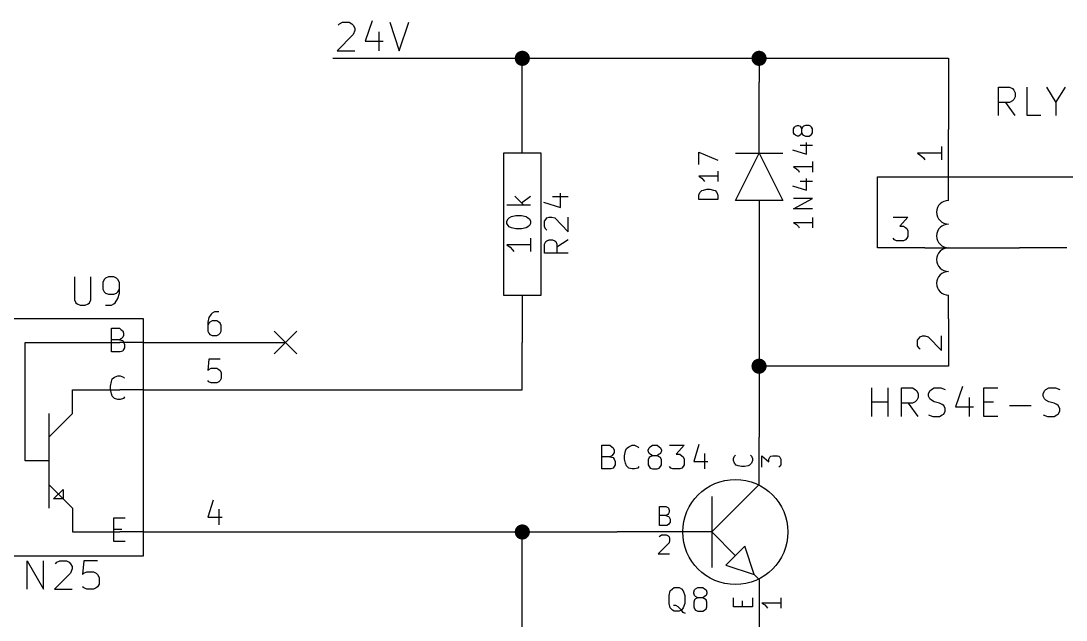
# Model space of a CAD drawing. Extents: x 4000 to 196000, y 4000 to 146000.
# Drawn here: x 151910 to 173985, y 17140 to 29790 of the extents above; entities that cross this region are included whole.
import ezdxf

# ---------------------------------------------------------------- set-up
doc = ezdxf.new("R2010")
doc.units = 0
doc.layers.add('BLACK', color=1, linetype='CONTINUOUS')

msp = doc.modelspace()

# ---------------------------------------------------------------- linework, layer by layer
at = {"layer": 'BLACK'}
for p, q in [((158610, 29700), (158640, 29730)), ((158640, 29730), (158700, 29760)), ((158700, 29760), (158840, 29760)), ((158840, 29760), (158900, 29730)), ((158900, 29730), (158930, 29700)), ((158930, 29700), (158960, 29640)), ((158960, 29590), (158930, 29500)), ((158960, 29640), (158960, 29590)), ((159330, 29790), (159180, 29360)), ((159700, 29760), (159900, 29160)), ((159900, 29160), (160100, 29760)), ((158930, 29500), (158590, 29160)), ((159180, 29360), (159560, 29360)), ((159470, 29560), (159470, 29160)), ((158590, 29160), (158960, 29160)), ((158500, 29000), (171500, 29000)), ((162500, 28000), (162500, 29000)), ((167500, 29000), (167500, 28500)), ((171500, 29000), (171500, 27500)), ((167500, 27000), (167500, 28500)), ((172560, 27790), (172560, 28390)), ((172560, 28390), (172790, 28390)), ((172790, 28390), (172850, 28360)), ((172850, 28360), (172880, 28330)), ((172880, 28330), (172910, 28270)), ((172910, 28270), (172910, 28190)), ((173160, 27790), (173160, 28390)), ((173570, 28390), (173770, 28070)), ((173770, 28070), (173970, 28390)), ((172790, 28070), (172560, 28070)), ((172910, 27790), (172710, 28070)), ((172850, 28100), (172790, 28070)), ((172880, 28130), (172850, 28100)), ((172910, 28190), (172880, 28130)), ((173770, 28070), (173770, 27790)), ((162500, 27000), (162500, 28000)), ((173450, 27790), (173160, 27790)), ((168230, 27510), (168250, 27550)), ((168230, 27430), (168230, 27510)), ((168250, 27390), (168230, 27430)), ((168250, 27550), (168270, 27570)), ((168270, 27380), (168250, 27390)), ((168270, 27570), (168310, 27580)), ((168310, 27360), (168270, 27380)), ((168310, 27580), (168330, 27580)), ((168330, 27580), (168370, 27570)), ((168370, 27380), (168330, 27360)), ((168370, 27570), (168380, 27550)), ((168380, 27390), (168370, 27380)), ((168380, 27550), (168400, 27510)), ((168400, 27430), (168380, 27390)), ((168420, 27550), (168400, 27510)), ((168400, 27510), (168400, 27430)), ((168400, 27430), (168420, 27390)), ((168440, 27570), (168420, 27550)), ((168420, 27390), (168440, 27380)), ((168480, 27580), (168440, 27570)), ((168440, 27380), (168480, 27360)), ((168560, 27580), (168480, 27580)), ((168590, 27570), (168560, 27580)), ((168560, 27360), (168590, 27380)), ((168610, 27550), (168590, 27570)), ((168590, 27380), (168610, 27390)), ((168630, 27510), (168610, 27550)), ((168610, 27390), (168630, 27430)), ((168630, 27430), (168630, 27510)), ((171500, 26500), (171500, 27500)), ((168330, 27360), (168310, 27360)), ((168370, 27170), (168630, 27170)), ((168480, 27360), (168560, 27360)), ((168500, 26980), (168500, 27220)), ((162100, 27000), (162100, 24000)), ((162900, 27000), (162100, 27000)), ((162900, 24000), (162900, 27000)), ((166230, 26760), (166230, 27020)), ((166230, 27020), (166630, 26850)), ((167000, 27000), (168000, 27000)), ((167000, 26000), (167500, 27000)), ((167500, 27000), (168000, 26000)), ((168210, 27070), (168500, 26980)), ((171350, 27000), (170850, 27000)), ((170850, 27000), (170920, 26950)), ((170920, 26950), (170970, 26900)), ((171350, 27140), (171350, 26860)), ((168630, 26820), (168630, 26600)), ((170970, 26900), (171000, 26860)), ((166630, 26510), (166230, 26510)), ((166230, 26510), (166290, 26470)), ((166630, 26620), (166630, 26400)), ((168630, 26710), (168230, 26710)), ((168230, 26710), (168290, 26670)), ((168290, 26670), (168330, 26630)), ((168330, 26630), (168350, 26600)), ((170000, 26500), (178000, 26500)), ((170000, 25000), (170000, 26500)), ((171500, 26000), (171500, 26500)), ((166290, 26470), (166330, 26430)), ((166330, 26430), (166350, 26400)), ((168210, 26310), (168500, 26220)), ((168370, 26410), (168630, 26410)), ((168500, 26220), (168500, 26460)), ((162340, 26090), (162530, 25900)), ((162480, 25950), (162670, 26090)), ((163140, 26080), (163470, 26080)), ((163310, 25850), (163310, 26150)), ((166230, 26110), (166250, 26170)), ((166230, 26020), (166230, 26110)), ((166250, 26170), (166290, 26210)), ((166290, 26210), (166330, 26220)), ((166330, 26220), (166400, 26240)), ((166400, 26240), (166460, 26240)), ((166460, 26240), (166540, 26220)), ((166540, 26220), (166570, 26210)), ((166570, 26210), (166610, 26170)), ((166610, 26170), (166630, 26110)), ((166630, 26110), (166630, 26020)), ((162670, 25900), (162170, 25900)), ((162950, 25960), (163310, 25850)), ((166630, 26020), (166230, 26020)), ((168000, 26000), (167000, 26000)), ((167500, 26000), (167500, 24500)), ((168230, 25820), (168630, 26040)), ((168630, 26040), (168230, 26040)), ((162170, 25560), (162200, 25610)), ((162200, 25610), (162220, 25630)), ((162220, 25630), (162270, 25660)), ((162270, 25660), (162360, 25680)), ((162360, 25680), (162480, 25680)), ((162480, 25680), (162580, 25660)), ((162580, 25660), (162620, 25630)), ((162620, 25630), (162650, 25610)), ((162650, 25610), (162670, 25560)), ((163000, 25600), (163020, 25630)), ((163020, 25630), (163070, 25650)), ((163070, 25650), (163120, 25650)), ((163120, 25650), (163190, 25630)), ((163190, 25630), (163470, 25340)), ((163470, 25340), (163470, 25650)), ((168630, 25820), (168230, 25820)), ((168630, 25640), (168630, 25420)), ((170330, 25650), (170640, 25650)), ((170640, 25650), (170470, 25460)), ((162170, 25510), (162170, 25560)), ((162200, 25470), (162170, 25510)), ((162220, 25440), (162200, 25470)), ((162270, 25420), (162220, 25440)), ((162360, 25400), (162270, 25420)), ((162480, 25400), (162360, 25400)), ((162580, 25420), (162480, 25400)), ((162620, 25440), (162580, 25420)), ((162650, 25470), (162620, 25440)), ((162670, 25510), (162650, 25470)), ((162670, 25560), (162670, 25510)), ((162970, 25560), (163000, 25600)), ((162970, 25440), (162970, 25560)), ((163000, 25390), (162970, 25440)), ((163020, 25370), (163000, 25390)), ((168630, 25530), (168230, 25530)), ((168230, 25530), (168290, 25490)), ((168290, 25490), (168330, 25450)), ((168330, 25450), (168350, 25420)), ((170470, 25460), (170550, 25460)), ((170550, 25460), (170590, 25430)), ((170590, 25430), (170620, 25410)), ((170620, 25410), (170640, 25360)), ((162670, 25200), (162670, 24920)), ((163020, 25150), (163070, 25170)), ((163070, 25170), (163140, 25170)), ((163140, 25170), (163190, 25150)), ((163470, 25170), (163230, 25010)), ((170360, 25170), (170330, 25200)), ((170400, 25150), (170360, 25170)), ((170590, 25170), (170550, 25150)), ((170620, 25200), (170590, 25170)), ((170640, 25240), (170620, 25200)), ((170640, 25360), (170640, 25240)), ((162670, 25060), (162170, 25060)), ((162170, 25060), (162240, 25010)), ((162240, 25010), (162290, 24960)), ((162290, 24960), (162320, 24920)), ((162970, 25080), (163000, 25130)), ((162970, 24890), (162970, 25080)), ((163000, 25130), (163020, 25150)), ((163190, 25150), (163210, 25130)), ((163210, 25130), (163230, 25080)), ((163230, 25080), (163230, 24890)), ((171000, 25000), (170000, 25000)), ((170550, 25150), (170400, 25150)), ((171000, 25000), (173000, 25000)), ((174000, 25000), (173000, 25000)), ((163470, 24890), (162970, 24890)), ((153040, 24390), (153040, 23900)), ((153390, 23900), (153390, 24390)), ((153670, 24330), (153640, 24270)), ((153700, 24360), (153670, 24330)), ((153760, 24390), (153700, 24360)), ((153870, 24390), (153760, 24390)), ((153930, 24360), (153870, 24390)), ((153960, 24330), (153930, 24360)), ((153990, 24270), (153960, 24330)), ((167500, 24500), (167500, 21000)), ((153640, 24270), (153640, 24130)), ((153640, 24130), (153670, 24070)), ((153670, 24070), (153700, 24040)), ((153930, 24040), (153960, 24070)), ((153960, 24070), (153990, 24130)), ((153990, 24040), (153990, 24270)), ((153040, 23900), (153070, 23840)), ((153360, 23840), (153390, 23900)), ((153700, 24040), (153760, 24020)), ((153760, 24020), (153870, 24020)), ((153870, 24020), (153930, 24040)), ((153900, 23840), (153960, 23930)), ((153960, 23930), (153990, 24040)), ((162100, 24000), (162900, 24000)), ((162500, 24000), (162500, 23000)), ((171500, 23500), (171500, 24000)), ((153070, 23840), (153100, 23820)), ((153100, 23820), (153160, 23790)), ((153160, 23790), (153270, 23790)), ((153270, 23790), (153330, 23820)), ((153330, 23820), (153360, 23840)), ((153700, 23790), (153820, 23790)), ((153820, 23790), (153870, 23820)), ((153870, 23820), (153900, 23840)), ((156000, 23650), (155950, 23620)), ((156090, 23650), (156000, 23650)), ((154500, 23500), (148000, 23500)), ((154500, 18500), (154500, 23500)), ((155880, 23530), (155860, 23430)), ((155860, 23430), (155860, 23240)), ((155880, 23410), (155860, 23360)), ((155930, 23600), (155880, 23530)), ((155900, 23430), (155880, 23410)), ((155950, 23460), (155900, 23430)), ((155950, 23620), (155930, 23600)), ((156050, 23460), (155950, 23460)), ((156090, 23430), (156050, 23460)), ((156120, 23410), (156090, 23430)), ((156140, 23360), (156120, 23410)), ((171500, 23500), (171500, 22500)), ((153820, 22800), (153820, 23300)), ((153820, 23300), (153990, 23300)), ((153990, 23300), (154030, 23270)), ((154030, 23270), (154060, 23250)), ((154060, 23250), (154080, 23200)), ((154080, 23200), (154080, 23150)), ((155860, 23240), (155880, 23200)), ((155880, 23200), (155900, 23170)), ((156090, 23170), (156120, 23200)), ((156120, 23200), (156140, 23240)), ((156140, 23240), (156140, 23360)), ((157260, 23240), (157740, 22760)), ((157740, 23240), (157260, 22760)), ((152000, 20500), (152000, 23000)), ((152000, 23000), (154000, 23000)), ((153990, 23060), (153820, 23060)), ((154030, 23080), (153990, 23060)), ((153990, 23060), (154060, 23040)), ((154500, 23000), (154000, 23000)), ((154060, 23110), (154030, 23080)), ((154080, 23150), (154060, 23110)), ((154060, 23040), (154080, 23010)), ((154080, 23010), (154100, 22960)), ((154100, 22960), (154100, 22890)), ((154500, 23000), (157500, 23000)), ((155900, 23170), (155950, 23150)), ((155950, 23150), (156050, 23150)), ((156050, 23150), (156090, 23170)), ((162500, 22000), (162500, 23000)), ((170850, 23050), (170880, 23090)), ((170850, 22930), (170850, 23050)), ((170880, 23090), (170900, 23120)), ((170900, 23120), (170950, 23140)), ((170950, 23140), (171000, 23140)), ((171000, 23140), (171070, 23120)), ((171070, 23120), (171350, 22830)), ((171350, 22830), (171350, 23140)), ((154010, 22800), (153820, 22800)), ((154060, 22820), (154010, 22800)), ((154080, 22850), (154060, 22820)), ((154100, 22890), (154080, 22850)), ((170880, 22880), (170850, 22930)), ((170900, 22860), (170880, 22880)), ((155880, 22650), (155860, 22410)), ((156120, 22650), (155880, 22650)), ((153890, 22270), (153960, 22300)), ((153960, 22300), (154010, 22300)), ((154010, 22300), (154080, 22270)), ((155860, 22410), (155880, 22430)), ((155880, 22430), (155930, 22460)), ((155930, 22460), (156050, 22460)), ((156050, 22460), (156090, 22430)), ((156090, 22430), (156120, 22410)), ((156120, 22410), (156140, 22360)), ((156140, 22360), (156140, 22240)), ((171500, 22500), (167500, 22500)), ((153800, 22080), (153820, 22180)), ((153800, 22010), (153800, 22080)), ((153820, 22180), (153840, 22230)), ((153840, 22230), (153890, 22270)), ((154080, 22270), (154100, 22250)), ((155880, 22170), (155860, 22200)), ((155930, 22150), (155880, 22170)), ((156050, 22150), (155930, 22150)), ((156090, 22170), (156050, 22150)), ((156120, 22200), (156090, 22170)), ((156140, 22240), (156120, 22200)), ((153000, 21500), (153000, 22000)), ((153000, 22000), (154000, 22000)), ((153820, 21920), (153800, 22010)), ((153840, 21870), (153820, 21920)), ((153890, 21820), (153840, 21870)), ((154500, 22000), (154000, 22000)), ((154500, 22000), (157500, 22000)), ((157500, 22000), (162500, 22000)), ((169880, 21440), (169880, 22040)), ((170230, 21440), (170230, 22040)), ((170510, 21440), (170510, 22040)), ((170510, 22040), (170740, 22040)), ((170740, 22040), (170800, 22010)), ((170800, 22010), (170830, 21980)), ((170830, 21980), (170860, 21920)), ((170860, 21920), (170860, 21840)), ((171080, 21920), (171110, 21980)), ((171080, 21870), (171080, 21920)), ((171110, 21810), (171080, 21870)), ((171110, 21980), (171140, 22010)), ((171140, 22010), (171200, 22040)), ((171200, 22040), (171340, 22040)), ((171340, 22040), (171430, 22010)), ((171800, 22070), (171650, 21640)), ((172250, 21440), (172250, 22040)), ((172250, 22040), (172540, 22040)), ((173500, 21920), (173530, 21980)), ((173500, 21870), (173500, 21920)), ((173530, 21810), (173500, 21870)), ((173530, 21980), (173560, 22010)), ((173560, 22010), (173620, 22040)), ((173620, 22040), (173760, 22040)), ((173760, 22040), (173850, 22010)), ((153960, 21800), (153890, 21820)), ((154010, 21800), (153960, 21800)), ((154080, 21820), (154010, 21800)), ((154100, 21850), (154080, 21820)), ((169880, 21750), (170230, 21750)), ((170740, 21720), (170510, 21720)), ((170860, 21440), (170660, 21720)), ((170800, 21750), (170740, 21720)), ((170830, 21780), (170800, 21750)), ((170860, 21840), (170830, 21780)), ((171140, 21780), (171110, 21810)), ((171200, 21750), (171140, 21780)), ((171310, 21720), (171200, 21750)), ((171370, 21690), (171310, 21720)), ((171400, 21670), (171370, 21690)), ((171430, 21610), (171400, 21670)), ((171650, 21640), (172030, 21640)), ((171940, 21840), (171940, 21440)), ((172250, 21750), (172450, 21750)), ((172790, 21670), (173250, 21670)), ((173560, 21780), (173530, 21810)), ((173620, 21750), (173560, 21780)), ((173730, 21720), (173620, 21750)), ((173790, 21690), (173730, 21720)), ((173820, 21670), (173790, 21690)), ((173850, 21610), (173820, 21670)), ((152500, 21500), (152500, 19500)), ((152500, 21000), (153000, 21500)), ((171080, 21470), (171170, 21440)), ((171170, 21440), (171310, 21440)), ((171310, 21440), (171370, 21470)), ((171370, 21470), (171400, 21490)), ((171400, 21490), (171430, 21550)), ((171430, 21550), (171430, 21610)), ((172540, 21440), (172250, 21440)), ((173500, 21470), (173590, 21440)), ((173590, 21440), (173730, 21440)), ((173730, 21440), (173790, 21470)), ((173790, 21470), (173820, 21490)), ((173820, 21490), (173850, 21550)), ((173850, 21550), (173850, 21610)), ((167500, 20000), (167500, 21000)), ((164180, 20330), (164180, 20830)), ((164180, 20830), (164350, 20830)), ((164350, 20830), (164390, 20800)), ((164390, 20800), (164420, 20780)), ((164420, 20780), (164440, 20730)), ((164680, 20710), (164700, 20760)), ((164700, 20760), (164750, 20800)), ((164750, 20800), (164820, 20830)), ((164820, 20830), (164870, 20830)), ((164870, 20830), (164940, 20800)), ((164940, 20800), (164960, 20780)), ((165160, 20730), (165180, 20780)), ((165180, 20780), (165200, 20800)), ((165200, 20800), (165250, 20830)), ((165250, 20830), (165350, 20830)), ((165350, 20830), (165390, 20800)), ((165390, 20800), (165420, 20780)), ((165420, 20780), (165440, 20730)), ((165610, 20830), (165920, 20830)), ((165920, 20830), (165750, 20640)), ((166230, 20850), (166120, 20490)), ((164350, 20590), (164180, 20590)), ((164390, 20610), (164350, 20590)), ((164350, 20590), (164420, 20570)), ((164420, 20640), (164390, 20610)), ((164440, 20680), (164420, 20640)), ((164420, 20570), (164440, 20540)), ((164440, 20730), (164440, 20680)), ((164440, 20540), (164460, 20490)), ((164660, 20610), (164680, 20710)), ((164660, 20540), (164660, 20610)), ((164680, 20450), (164660, 20540)), ((165160, 20710), (165160, 20730)), ((165180, 20660), (165160, 20710)), ((165180, 20570), (165160, 20520)), ((165200, 20640), (165180, 20660)), ((165200, 20590), (165180, 20570)), ((165250, 20610), (165200, 20640)), ((165250, 20610), (165200, 20590)), ((165350, 20610), (165250, 20610)), ((165390, 20640), (165350, 20610)), ((165390, 20590), (165350, 20610)), ((165420, 20660), (165390, 20640)), ((165420, 20570), (165390, 20590)), ((165440, 20710), (165420, 20660)), ((165440, 20520), (165420, 20570)), ((165440, 20730), (165440, 20710)), ((165750, 20640), (165830, 20640)), ((165830, 20640), (165870, 20610)), ((165870, 20610), (165900, 20590)), ((165900, 20590), (165920, 20540)), ((165920, 20540), (165920, 20420)), ((166350, 20660), (166350, 20330)), ((166960, 20550), (166980, 20600)), ((166960, 20510), (166960, 20550)), ((166980, 20600), (167000, 20620)), ((167320, 20620), (167340, 20600)), ((167340, 20600), (167360, 20550)), ((167360, 20550), (167360, 20510)), ((167560, 20370), (167560, 20610)), ((167560, 20610), (167710, 20480)), ((167710, 20540), (167730, 20580)), ((167710, 20480), (167710, 20540)), ((167730, 20580), (167750, 20600)), ((167750, 20600), (167790, 20610)), ((167790, 20610), (167890, 20610)), ((167890, 20610), (167920, 20600)), ((167920, 20600), (167940, 20580)), ((167940, 20580), (167960, 20540)), ((167960, 20540), (167960, 20420)), ((152500, 20500), (152000, 20500)), ((164370, 20330), (164180, 20330)), ((164420, 20350), (164370, 20330)), ((164440, 20380), (164420, 20350)), ((164460, 20420), (164440, 20380)), ((164460, 20490), (164460, 20420)), ((164700, 20400), (164680, 20450)), ((164750, 20350), (164700, 20400)), ((164820, 20330), (164750, 20350)), ((164870, 20330), (164820, 20330)), ((164940, 20350), (164870, 20330)), ((164960, 20380), (164940, 20350)), ((165160, 20520), (165160, 20420)), ((165160, 20420), (165180, 20380)), ((165180, 20380), (165200, 20350)), ((165200, 20350), (165250, 20330)), ((165250, 20330), (165350, 20330)), ((165350, 20330), (165390, 20350)), ((165390, 20350), (165420, 20380)), ((165420, 20380), (165440, 20420)), ((165440, 20420), (165440, 20520)), ((165640, 20350), (165610, 20380)), ((165680, 20330), (165640, 20350)), ((165830, 20330), (165680, 20330)), ((165870, 20350), (165830, 20330)), ((165900, 20380), (165870, 20350)), ((165920, 20420), (165900, 20380)), ((166120, 20490), (166420, 20490)), ((166980, 20450), (166960, 20510)), ((167020, 20410), (166980, 20450)), ((167060, 20400), (167020, 20410)), ((167130, 20380), (167060, 20400)), ((167190, 20380), (167130, 20380)), ((167270, 20400), (167190, 20380)), ((167300, 20410), (167270, 20400)), ((167340, 20450), (167300, 20410)), ((167360, 20510), (167340, 20450)), ((167940, 20390), (167920, 20370)), ((167960, 20420), (167940, 20390)), ((152500, 20000), (153000, 19500)), ((152600, 19700), (152800, 19900)), ((152800, 19900), (152800, 19700)), ((166500, 19000), (167500, 20000)), ((152800, 19700), (152600, 19700)), ((155970, 19670), (155860, 19310)), ((166500, 19750), (166500, 18250)), ((153000, 19500), (153000, 19000)), ((156090, 19480), (156090, 19150)), ((165400, 19140), (165400, 19540)), ((165400, 19540), (165530, 19540)), ((165530, 19540), (165570, 19520)), ((165570, 19520), (165590, 19500)), ((165590, 19500), (165600, 19460)), ((165600, 19460), (165600, 19420)), ((153870, 18800), (153870, 19300)), ((153870, 19300), (154110, 19300)), ((155860, 19310), (156160, 19310)), ((165530, 19350), (165400, 19350)), ((165570, 19370), (165530, 19350)), ((165530, 19350), (165590, 19330)), ((165590, 19390), (165570, 19370)), ((165600, 19420), (165590, 19390)), ((165590, 19330), (165600, 19310)), ((165600, 19310), (165620, 19270)), ((165620, 19210), (165600, 19180)), ((165620, 19270), (165620, 19210)), ((153000, 19000), (154000, 19000)), ((153870, 19060), (154040, 19060)), ((154500, 19000), (154000, 19000)), ((154500, 19000), (157500, 19000)), ((157500, 19000), (164500, 19000)), ((162500, 18000), (162500, 19000)), ((166500, 19000), (164500, 19000)), ((165550, 19140), (165400, 19140)), ((165590, 19160), (165550, 19140)), ((165600, 19180), (165590, 19160)), ((167000, 18500), (166500, 19000)), ((154110, 18800), (153870, 18800)), ((165600, 18770), (165370, 18540)), ((165390, 18900), (165410, 18920)), ((165410, 18920), (165440, 18940)), ((165440, 18940), (165540, 18940)), ((165540, 18940), (165580, 18920)), ((165580, 18920), (165600, 18900)), ((165600, 18900), (165610, 18860)), ((165610, 18820), (165600, 18770)), ((165610, 18860), (165610, 18820)), ((167200, 18700), (166800, 18300)), ((167400, 18100), (167200, 18700)), ((148000, 18500), (154500, 18500)), ((152040, 17790), (152040, 18390)), ((152040, 18390), (152390, 17790)), ((152390, 17790), (152390, 18390)), ((152640, 18330), (152670, 18360)), ((152670, 18360), (152730, 18390)), ((152730, 18390), (152870, 18390)), ((152870, 18390), (152930, 18360)), ((152930, 18360), (152960, 18330)), ((152960, 18330), (152990, 18270)), ((153240, 18390), (153210, 18100)), ((153530, 18390), (153240, 18390)), ((165370, 18540), (165610, 18540)), ((152960, 18130), (152620, 17790)), ((152990, 18220), (152960, 18130)), ((152990, 18270), (152990, 18220)), ((153210, 18100), (153240, 18130)), ((153240, 18130), (153300, 18160)), ((153300, 18160), (153440, 18160)), ((153440, 18160), (153500, 18130)), ((153500, 18130), (153530, 18100)), ((166800, 18300), (167400, 18100)), ((153530, 18100), (153560, 18040)), ((153560, 17900), (153530, 17840)), ((153560, 18040), (153560, 17900)), ((162500, 17000), (162500, 18000)), ((167400, 18100), (167500, 18000)), ((167500, 18000), (167500, 17000)), ((152620, 17790), (152990, 17790)), ((153240, 17820), (153210, 17840)), ((153300, 17790), (153240, 17820)), ((153440, 17790), (153300, 17790)), ((153500, 17820), (153440, 17790)), ((153530, 17840), (153500, 17820)), ((165600, 17660), (165620, 17760)), ((165600, 17490), (165600, 17660)), ((165620, 17760), (165670, 17800)), ((165670, 17800), (165710, 17830)), ((165710, 17830), (165810, 17830)), ((165810, 17830), (165860, 17800)), ((165860, 17800), (165900, 17760)), ((165900, 17760), (165930, 17660)), ((165930, 17660), (165930, 17490)), ((166120, 17730), (166140, 17780)), ((166120, 17710), (166120, 17730)), ((166140, 17660), (166120, 17710)), ((166140, 17780), (166160, 17800)), ((166160, 17640), (166140, 17660)), ((166160, 17800), (166210, 17830)), ((166210, 17830), (166310, 17830)), ((166310, 17830), (166350, 17800)), ((166350, 17800), (166380, 17780)), ((166380, 17660), (166350, 17640)), ((166380, 17780), (166400, 17730)), ((166400, 17710), (166380, 17660)), ((166400, 17730), (166400, 17710)), ((165620, 17400), (165600, 17490)), ((165740, 17450), (165690, 17450)), ((165790, 17420), (165740, 17450)), ((165930, 17490), (165900, 17400)), ((166140, 17570), (166120, 17520)), ((166120, 17520), (166120, 17420)), ((166160, 17590), (166140, 17570)), ((166210, 17610), (166160, 17640)), ((166210, 17610), (166160, 17590)), ((166310, 17610), (166210, 17610)), ((166350, 17640), (166310, 17610)), ((166350, 17590), (166310, 17610)), ((166380, 17570), (166350, 17590)), ((166400, 17520), (166380, 17570)), ((166400, 17420), (166400, 17520)), ((166960, 17420), (166960, 17610)), ((167150, 17420), (167150, 17550)), ((167360, 17610), (167360, 17420)), ((167960, 17500), (167560, 17500)), ((167560, 17500), (167620, 17460)), ((167620, 17460), (167660, 17420)), ((167960, 17610), (167960, 17390)), ((165670, 17350), (165620, 17400)), ((165710, 17330), (165670, 17350)), ((165810, 17330), (165710, 17330)), ((165860, 17350), (165790, 17420)), ((165860, 17350), (165810, 17330)), ((165900, 17400), (165860, 17350)), ((165900, 17300), (165860, 17350)), ((165950, 17280), (165900, 17300)), ((166120, 17420), (166140, 17380)), ((166140, 17380), (166160, 17350)), ((166160, 17350), (166210, 17330)), ((166210, 17330), (166310, 17330)), ((166310, 17330), (166350, 17350)), ((166350, 17350), (166380, 17380)), ((166380, 17380), (166400, 17420)), ((167360, 17420), (166960, 17420)), ((167660, 17420), (167680, 17390))]:
    msp.add_line(p, q, dxfattribs=at)
at = {"layer": 'BLACK', "const_width": 160}
for points in [[(162420, 29000, 1), (162580, 29000, 1)], [(167420, 29000, 1), (167580, 29000, 1)], [(167420, 22500, 1), (167580, 22500, 1)], [(162420, 19000, 1), (162580, 19000, 1)]]:
    msp.add_lwpolyline(points, format="xyb", close=True, dxfattribs=at)
at = {"layer": 'BLACK'}
msp.add_circle((167000, 19000), 1110, dxfattribs=at)
for centre in [(171500, 25750), (171500, 25250), (171500, 24750), (171500, 24250)]:
    msp.add_arc(centre, 250, -270, -90, dxfattribs=at)

doc.saveas('drawing.dxf')
